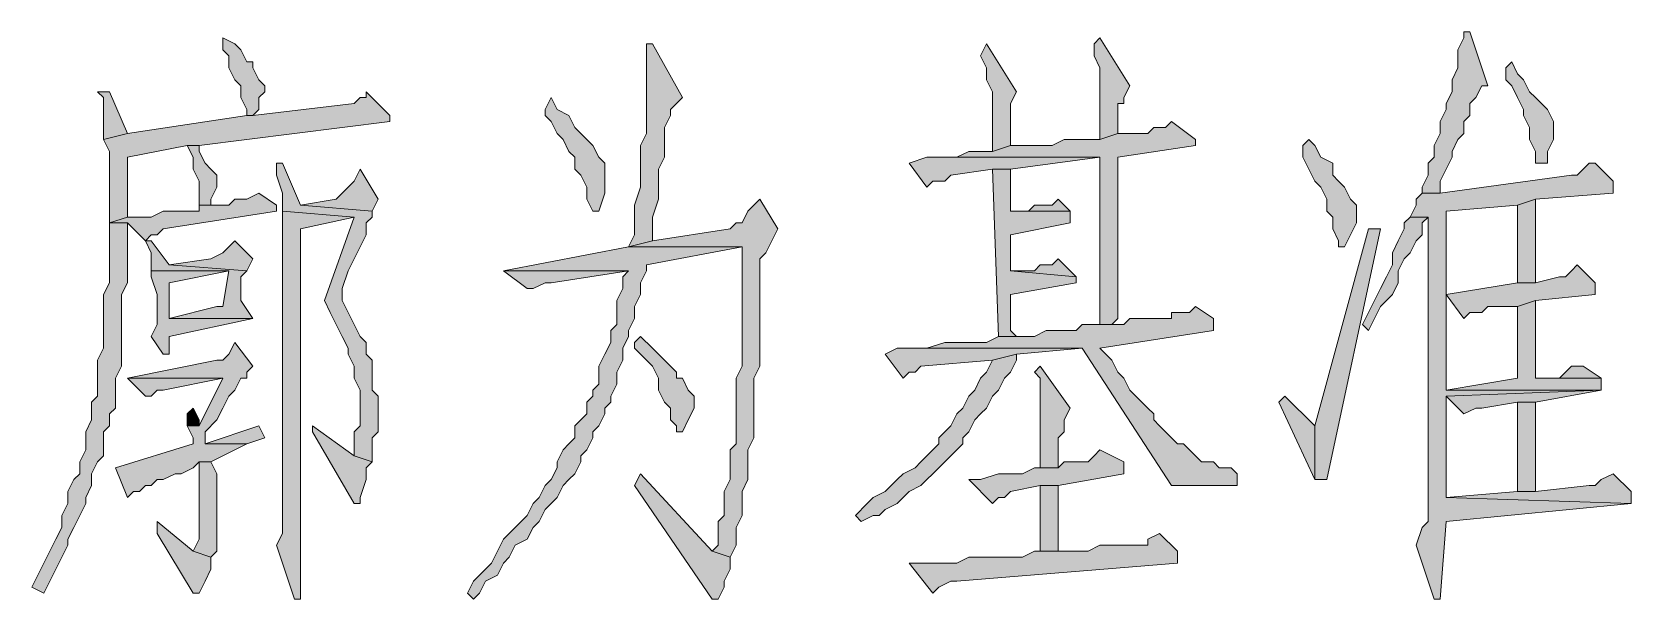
# Model space of a CAD drawing. Header units: millimetres. Extents: x 24 to 410, y 10 to 282.
# Drawn here: x 371.48 to 382.82, y 59.61 to 63.63 of the extents above; entities that cross this region are included whole.
import ezdxf

# ---------------------------------------------------------------- set-up
doc = ezdxf.new("R2010")
doc.units = ezdxf.units.MM

msp = doc.modelspace()

# ---------------------------------------------------------------- hatches: boundary and pattern name
h = msp.add_hatch(color=256)
h.dxf.hatch_style = 2
h.paths.add_polyline_path([(372.829667, 63.584667), (372.829667, 63.5), (372.872, 63.457667), (372.872, 63.373), (372.914333, 63.288333), (372.956667, 63.246), (372.956667, 63.161333), (372.999, 63.076667), (372.999, 63.034333), (373.041333, 63.034333), (373.083667, 63.076667), (373.083667, 63.161333), (373.126, 63.203667), (373.126, 63.246), (373.083667, 63.288333), (373.041333, 63.373), (373.041333, 63.415333), (372.999, 63.415333), (372.956667, 63.5), (372.914333, 63.542333)])
h = msp.add_hatch(color=256)
h.dxf.hatch_style = 2
h.paths.add_polyline_path([(375.877667, 63.542333), (375.835333, 63.542333), (375.835333, 63.5), (375.835333, 62.907333), (375.793, 62.822667), (375.793, 62.526333), (375.750667, 62.399333), (375.750667, 62.187667), (375.708333, 62.103), (375.877667, 62.145333), (375.877667, 62.314667), (375.92, 62.441667), (375.92, 62.653333), (375.962333, 62.738), (375.962333, 62.949667), (376.004667, 63.034333), (376.004667, 63.076667), (376.089333, 63.161333)])
h = msp.add_hatch(color=256)
h.dxf.hatch_style = 2
h.paths.add_polyline_path([(378.248333, 63.542333), (378.206, 63.457667), (378.248333, 63.373), (378.248333, 63.288333), (378.290667, 63.203667), (378.290667, 62.780333), (378.417667, 62.822667), (378.417667, 63.119), (378.46, 63.203667)])
h = msp.add_hatch(color=256)
h.dxf.hatch_style = 2
h.paths.add_polyline_path([(379.052667, 63.584667), (379.010333, 63.542333), (379.010333, 63.457667), (379.052667, 63.373), (379.052667, 62.865), (379.179667, 62.907333), (379.179667, 63.119), (379.222, 63.119), (379.222, 63.161333), (379.264333, 63.246)])
h = msp.add_hatch(color=256)
h.dxf.hatch_style = 2
h.paths.add_polyline_path([(381.677333, 63.627), (381.635, 63.627), (381.635, 63.584667), (381.592667, 63.5), (381.592667, 63.373), (381.550333, 63.288333), (381.550333, 63.203667), (381.508, 63.119), (381.508, 63.076667), (381.465667, 62.992), (381.465667, 62.907333), (381.423333, 62.822667), (381.423333, 62.738), (381.381, 62.695667), (381.381, 62.611), (381.338667, 62.526333), (381.338667, 62.484), (381.465667, 62.484), (381.465667, 62.568667), (381.508, 62.653333), (381.550333, 62.738), (381.550333, 62.780333), (381.592667, 62.865), (381.635, 62.907333), (381.635, 62.992), (381.677333, 63.034333), (381.677333, 63.119), (381.719667, 63.161333), (381.762, 63.246), (381.804333, 63.246)])
h = msp.add_hatch(color=256)
h.dxf.hatch_style = 2
h.paths.add_polyline_path([(381.973667, 63.415333), (381.931333, 63.373), (381.931333, 63.288333), (381.973667, 63.246), (382.016, 63.161333), (382.058333, 63.076667), (382.058333, 63.034333), (382.100667, 62.949667), (382.100667, 62.865), (382.143, 62.780333), (382.143, 62.695667), (382.227667, 62.695667), (382.227667, 62.780333), (382.27, 62.865), (382.27, 62.992), (382.227667, 63.076667), (382.185333, 63.119), (382.143, 63.161333), (382.100667, 63.203667), (382.058333, 63.288333), (382.016, 63.330667)])
h = msp.add_hatch(color=256)
h.dxf.hatch_style = 2
h.paths.add_polyline_path([(372.025333, 63.203667), (371.940667, 63.203667), (371.983, 63.161333), (371.983, 62.865), (372.152333, 62.907333)])
h = msp.add_hatch(color=256)
h.dxf.hatch_style = 2
h.paths.add_polyline_path([(373.845667, 63.203667), (373.845667, 63.161333), (373.803333, 63.161333), (373.761, 63.119), (373.041333, 63.034333), (372.999, 63.034333), (372.152333, 62.907333), (371.983, 62.865), (372.025333, 62.780333), (372.025333, 62.272333), (372.152333, 62.314667), (372.152333, 62.738), (372.575667, 62.822667), (372.660333, 62.822667), (374.015, 62.992), (374.015, 63.034333)])
h = msp.add_hatch(color=256)
h.dxf.hatch_style = 2
h.paths.add_polyline_path([(375.158, 63.161333), (375.115667, 63.076667), (375.115667, 63.034333), (375.158, 62.992), (375.200333, 62.907333), (375.242667, 62.865), (375.285, 62.780333), (375.327333, 62.738), (375.327333, 62.653333), (375.369667, 62.611), (375.412, 62.526333), (375.412, 62.441667), (375.454333, 62.357), (375.496667, 62.357), (375.539, 62.484), (375.539, 62.695667), (375.496667, 62.738), (375.454333, 62.822667), (375.412, 62.865), (375.369667, 62.907333), (375.327333, 62.949667), (375.285, 63.034333), (375.200333, 63.076667)])
h = msp.add_hatch(color=256)
h.dxf.hatch_style = 2
h.paths.add_polyline_path([(379.560667, 62.992), (379.518333, 62.949667), (379.433667, 62.949667), (379.391333, 62.907333), (379.179667, 62.907333), (379.052667, 62.865), (378.798667, 62.865), (378.714, 62.822667), (378.502333, 62.822667), (378.417667, 62.822667), (378.290667, 62.780333), (378.121333, 62.780333), (378.036667, 62.738), (377.909667, 62.738), (379.052667, 62.738), (379.052667, 61.552667), (379.137333, 61.552667), (379.179667, 61.595), (379.179667, 62.738), (379.73, 62.822667), (379.73, 62.865)])
h = msp.add_hatch(color=256)
h.dxf.hatch_style = 2
h.paths.add_polyline_path([(380.534333, 62.865), (380.492, 62.822667), (380.492, 62.738), (380.534333, 62.653333), (380.576667, 62.568667), (380.619, 62.526333), (380.661333, 62.441667), (380.661333, 62.357), (380.703667, 62.314667), (380.703667, 62.23), (380.746, 62.145333), (380.746, 62.103), (380.788333, 62.103), (380.830667, 62.187667), (380.873, 62.272333), (380.873, 62.399333), (380.830667, 62.441667), (380.788333, 62.526333), (380.746, 62.568667), (380.703667, 62.611), (380.703667, 62.695667), (380.619, 62.738), (380.576667, 62.822667)])
h = msp.add_hatch(color=256)
h.dxf.hatch_style = 2
h.paths.add_polyline_path([(372.660333, 62.822667), (372.575667, 62.822667), (372.618, 62.738), (372.618, 62.653333), (372.660333, 62.568667), (372.660333, 62.399333), (372.745, 62.399333), (372.745, 62.441667), (372.787333, 62.526333), (372.787333, 62.611), (372.745, 62.653333), (372.702667, 62.695667), (372.660333, 62.780333)])
h = msp.add_hatch(color=256)
h.dxf.hatch_style = 2
h.paths.add_polyline_path([(373.253, 62.695667), (373.210667, 62.695667), (373.210667, 62.611), (373.253, 62.484), (373.253, 62.357), (373.761, 62.314667), (373.549333, 61.722), (373.591667, 61.637333), (373.634, 61.552667), (373.676333, 61.468), (373.718667, 61.383333), (373.718667, 61.341), (373.761, 61.256333), (373.761, 61.171667), (373.803333, 61.087), (373.803333, 60.833), (373.761, 60.790667), (373.761, 60.621333), (373.888, 60.579), (373.888, 60.663667), (373.888, 60.748333), (373.930333, 60.790667), (373.930333, 61.044667), (373.888, 61.087), (373.888, 61.298667), (373.845667, 61.341), (373.845667, 61.425667), (373.803333, 61.468), (373.761, 61.552667), (373.718667, 61.637333), (373.676333, 61.722), (373.676333, 61.806667), (373.718667, 61.933667), (373.761, 62.018333), (373.803333, 62.103), (373.845667, 62.187667), (373.845667, 62.272333), (373.888, 62.314667), (373.888, 62.357), (373.38, 62.399333)])
h = msp.add_hatch(color=256)
h.dxf.hatch_style = 2
h.paths.add_polyline_path([(373.803333, 62.653333), (373.761, 62.568667), (373.718667, 62.526333), (373.676333, 62.484), (373.634, 62.441667), (373.38, 62.399333), (373.888, 62.357), (373.930333, 62.441667)])
h = msp.add_hatch(color=256)
h.dxf.hatch_style = 2
h.paths.add_polyline_path([(377.909667, 62.738), (377.825, 62.738), (377.698, 62.695667), (377.825, 62.526333), (377.867333, 62.568667), (377.952, 62.568667), (377.994333, 62.611), (378.290667, 62.653333), (378.417667, 62.653333), (379.052667, 62.738)])
h = msp.add_hatch(color=256)
h.dxf.hatch_style = 2
h.paths.add_polyline_path([(378.417667, 62.653333), (378.290667, 62.653333), (378.333, 61.468), (378.46, 61.468), (378.417667, 61.510333), (378.417667, 61.764333), (378.883333, 61.849), (378.883333, 61.891333), (378.417667, 61.933667), (378.417667, 62.187667), (378.841, 62.272333), (378.841, 62.357), (378.417667, 62.357)])
h = msp.add_hatch(color=256)
h.dxf.hatch_style = 2
h.paths.add_polyline_path([(382.566333, 62.695667), (382.524, 62.695667), (382.481667, 62.653333), (382.439333, 62.611), (382.397, 62.611), (381.465667, 62.484), (381.338667, 62.484), (381.296333, 62.441667), (381.296333, 62.399333), (381.254, 62.314667), (381.381, 62.314667), (381.381, 62.187667), (381.381, 60.663667), (381.381, 60.579), (381.381, 60.155667), (381.338667, 60.113333), (381.296333, 59.986333), (381.423333, 59.605333), (381.465667, 59.605333), (381.508, 60.155667), (382.820333, 60.282667), (381.508, 60.325), (381.508, 61.044667), (382.608667, 61.087), (381.508, 61.087), (381.508, 61.764333), (381.508, 62.357), (382.016, 62.399333), (382.143, 62.441667), (382.693333, 62.484), (382.693333, 62.568667)])
h = msp.add_hatch(color=256)
h.dxf.hatch_style = 2
h.paths.add_polyline_path([(373.083667, 62.484), (372.999, 62.441667), (372.914333, 62.441667), (372.872, 62.399333), (372.660333, 62.399333), (372.660333, 62.357), (372.406333, 62.357), (372.321667, 62.314667), (372.152333, 62.314667), (372.025333, 62.272333), (372.152333, 62.272333), (372.279333, 62.145333), (372.321667, 62.187667), (372.364, 62.187667), (372.406333, 62.23), (373.210667, 62.357), (373.210667, 62.399333)])
h = msp.add_hatch(color=256)
h.dxf.hatch_style = 2
h.paths.add_polyline_path([(376.639667, 62.441667), (376.555, 62.357), (376.512667, 62.272333), (376.470333, 62.272333), (376.428, 62.23), (375.877667, 62.145333), (375.708333, 62.103), (376.512667, 62.103), (376.512667, 62.018333), (376.512667, 61.256333), (376.470333, 61.171667), (376.470333, 60.790667), (376.470333, 60.706), (376.428, 60.663667), (376.428, 60.452), (376.385667, 60.367333), (376.385667, 60.198), (376.343333, 60.155667), (376.343333, 59.986333), (376.301, 59.944), (376.428, 59.901667), (376.470333, 59.986333), (376.470333, 60.113333), (376.512667, 60.198), (376.512667, 60.367333), (376.555, 60.452), (376.555, 60.663667), (376.597333, 60.748333), (376.597333, 61.171667), (376.639667, 61.256333), (376.639667, 62.018333), (376.682, 62.060667), (376.724333, 62.145333), (376.766667, 62.23)])
h = msp.add_hatch(color=256)
h.dxf.hatch_style = 2
h.paths.add_polyline_path([(378.756333, 62.441667), (378.714, 62.399333), (378.587, 62.399333), (378.544667, 62.357), (378.417667, 62.357), (378.841, 62.357)])
h = msp.add_hatch(color=256)
h.dxf.hatch_style = 2
h.paths.add_polyline_path([(382.143, 62.441667), (382.016, 62.399333), (382.016, 61.849), (382.143, 61.849)])
h = msp.add_hatch(color=256)
h.dxf.hatch_style = 2
h.paths.add_polyline_path([(373.253, 62.357), (373.253, 60.198), (373.253, 60.071), (373.210667, 59.986333), (373.337667, 59.605333), (373.38, 59.605333), (373.38, 59.647667), (373.38, 62.23), (373.761, 62.314667)])
h = msp.add_hatch(color=256)
h.dxf.hatch_style = 2
h.paths.add_polyline_path([(381.254, 62.314667), (381.211667, 62.272333), (381.211667, 62.23), (381.169333, 62.145333), (381.127, 62.060667), (381.127, 61.976), (381.084667, 61.891333), (381.042333, 61.806667), (381, 61.722), (380.957667, 61.637333), (380.915333, 61.552667), (380.957667, 61.510333), (381, 61.595), (381.042333, 61.679667), (381.127, 61.764333), (381.169333, 61.849), (381.169333, 61.933667), (381.211667, 62.018333), (381.254, 62.060667), (381.296333, 62.145333), (381.338667, 62.187667), (381.338667, 62.272333), (381.381, 62.314667)])
h = msp.add_hatch(color=256)
h.dxf.hatch_style = 2
h.paths.add_polyline_path([(372.025333, 62.272333), (372.025333, 61.849), (371.983, 61.764333), (371.983, 61.383333), (371.940667, 61.298667), (371.940667, 61.044667), (371.898333, 61.002333), (371.898333, 60.875333), (371.856, 60.790667), (371.856, 60.663667), (371.813667, 60.579), (371.813667, 60.494333), (371.771333, 60.452), (371.729, 60.367333), (371.729, 60.282667), (371.686667, 60.198), (371.686667, 60.113333), (371.644333, 60.028667), (371.602, 59.944), (371.559667, 59.859333), (371.517333, 59.774667), (371.475, 59.69), (371.559667, 59.647667), (371.602, 59.732333), (371.644333, 59.817), (371.686667, 59.901667), (371.729, 59.986333), (371.729, 60.028667), (371.771333, 60.113333), (371.813667, 60.198), (371.856, 60.282667), (371.856, 60.325), (371.898333, 60.409667), (371.898333, 60.494333), (371.940667, 60.579), (371.983, 60.621333), (371.983, 60.790667), (372.025333, 60.833), (372.025333, 60.917667), (372.067667, 60.96), (372.067667, 61.171667), (372.11, 61.256333), (372.11, 61.764333), (372.152333, 61.849), (372.152333, 62.272333)])
h = msp.add_hatch(color=256)
h.dxf.hatch_style = 2
h.paths.add_polyline_path([(381.042333, 62.23), (380.957667, 62.23), (380.576667, 60.833), (380.576667, 60.452), (380.661333, 60.452)])
h = msp.add_hatch(color=256)
h.dxf.hatch_style = 2
h.paths.add_polyline_path([(372.321667, 62.145333), (372.279333, 62.145333), (372.321667, 62.060667), (372.321667, 61.933667), (372.872, 61.933667), (372.829667, 61.679667), (372.787333, 61.679667), (372.448667, 61.595), (373.041333, 61.595), (372.956667, 61.722), (372.956667, 61.891333), (372.999, 61.933667), (372.448667, 61.976)])
h = msp.add_hatch(color=256)
h.dxf.hatch_style = 2
h.paths.add_polyline_path([(372.914333, 62.145333), (372.872, 62.103), (372.829667, 62.060667), (372.745, 62.018333), (372.448667, 61.976), (372.999, 61.933667), (373.041333, 62.018333)])
h = msp.add_hatch(color=256)
h.dxf.hatch_style = 2
h.paths.add_polyline_path([(375.708333, 62.103), (374.819333, 61.933667), (375.708333, 61.933667), (375.666, 61.891333), (375.666, 61.806667), (375.623667, 61.722), (375.623667, 61.552667), (375.581333, 61.510333), (375.581333, 61.425667), (375.539, 61.341), (375.496667, 61.256333), (375.496667, 61.129333), (375.454333, 61.087), (375.454333, 61.044667), (375.412, 61.002333), (375.412, 60.917667), (375.369667, 60.875333), (375.327333, 60.833), (375.327333, 60.748333), (375.285, 60.706), (375.242667, 60.663667), (375.200333, 60.579), (375.200333, 60.536667), (375.158, 60.452), (375.115667, 60.409667), (375.073333, 60.325), (375.031, 60.282667), (374.988667, 60.198), (374.946333, 60.155667), (374.861667, 60.071), (374.819333, 60.028667), (374.777, 59.944), (374.734667, 59.859333), (374.692333, 59.817), (374.607667, 59.732333), (374.565333, 59.647667), (374.607667, 59.605333), (374.65, 59.647667), (374.692333, 59.732333), (374.777, 59.774667), (374.819333, 59.859333), (374.861667, 59.901667), (374.904, 59.986333), (374.988667, 60.028667), (375.031, 60.113333), (375.073333, 60.155667), (375.115667, 60.240333), (375.158, 60.282667), (375.200333, 60.325), (375.242667, 60.409667), (375.285, 60.452), (375.327333, 60.494333), (375.369667, 60.579), (375.369667, 60.621333), (375.412, 60.663667), (375.454333, 60.748333), (375.454333, 60.790667), (375.496667, 60.833), (375.539, 60.917667), (375.539, 60.96), (375.581333, 61.002333), (375.581333, 61.044667), (375.623667, 61.129333), (375.623667, 61.214), (375.666, 61.298667), (375.666, 61.383333), (375.708333, 61.468), (375.708333, 61.510333), (375.750667, 61.595), (375.750667, 61.679667), (375.793, 61.764333), (375.793, 61.849), (375.835333, 61.933667), (375.835333, 61.976), (376.512667, 62.103)])
h = msp.add_hatch(color=256)
h.dxf.hatch_style = 2
h.paths.add_polyline_path([(378.756333, 62.018333), (378.714, 61.976), (378.629333, 61.976), (378.587, 61.933667), (378.417667, 61.933667), (378.883333, 61.891333)])
h = msp.add_hatch(color=256)
h.dxf.hatch_style = 2
h.paths.add_polyline_path([(382.439333, 61.976), (382.397, 61.933667), (382.354667, 61.891333), (382.312333, 61.891333), (382.143, 61.849), (382.016, 61.849), (381.508, 61.764333), (381.635, 61.595), (381.677333, 61.637333), (381.762, 61.637333), (381.804333, 61.679667), (382.016, 61.679667), (382.143, 61.722), (382.566333, 61.764333), (382.566333, 61.849)])
h = msp.add_hatch(color=256)
h.dxf.hatch_style = 2
h.paths.add_polyline_path([(372.321667, 61.933667), (372.321667, 61.891333), (372.364, 61.764333), (372.364, 61.552667), (372.321667, 61.468), (372.406333, 61.341), (372.448667, 61.341), (372.448667, 61.425667), (372.448667, 61.468), (373.041333, 61.595), (372.448667, 61.595), (372.448667, 61.637333), (372.448667, 61.849), (372.872, 61.933667)])
h = msp.add_hatch(color=256)
h.dxf.hatch_style = 2
h.paths.add_polyline_path([(374.819333, 61.933667), (374.988667, 61.806667), (375.031, 61.806667), (375.115667, 61.849), (375.158, 61.849), (375.708333, 61.933667)])
h = msp.add_hatch(color=256)
h.dxf.hatch_style = 2
h.paths.add_polyline_path([(382.143, 61.722), (382.016, 61.679667), (382.016, 61.171667), (381.508, 61.087), (382.608667, 61.087), (382.608667, 61.171667), (382.143, 61.171667)])
h = msp.add_hatch(color=256)
h.dxf.hatch_style = 2
h.paths.add_polyline_path([(379.73, 61.679667), (379.687667, 61.637333), (379.560667, 61.637333), (379.560667, 61.595), (379.264333, 61.595), (379.222, 61.552667), (378.925667, 61.552667), (378.883333, 61.510333), (378.798667, 61.510333), (378.714, 61.510333), (378.671667, 61.510333), (378.587, 61.468), (378.333, 61.468), (378.248333, 61.425667), (377.952, 61.425667), (377.825, 61.383333), (378.925667, 61.383333), (379.560667, 60.409667), (380.026333, 60.409667), (380.026333, 60.494333), (379.984, 60.536667), (379.899333, 60.536667), (379.857, 60.579), (379.772333, 60.579), (379.73, 60.621333), (379.687667, 60.663667), (379.645333, 60.706), (379.603, 60.706), (379.560667, 60.748333), (379.518333, 60.790667), (379.476, 60.833), (379.433667, 60.875333), (379.433667, 60.917667), (379.391333, 60.96), (379.306667, 61.044667), (379.264333, 61.087), (379.222, 61.171667), (379.179667, 61.214), (379.137333, 61.298667), (379.052667, 61.383333), (379.857, 61.510333), (379.857, 61.595)])
h = msp.add_hatch(color=256)
h.dxf.hatch_style = 2
h.paths.add_polyline_path([(372.914333, 61.425667), (372.872, 61.341), (372.829667, 61.298667), (372.787333, 61.298667), (372.152333, 61.171667), (372.829667, 61.171667), (372.660333, 60.833), (372.575667, 60.833), (372.618, 60.748333), (372.618, 60.706), (372.067667, 60.536667), (372.152333, 60.325), (372.194667, 60.367333), (372.237, 60.367333), (372.279333, 60.409667), (372.321667, 60.409667), (372.364, 60.452), (372.406333, 60.452), (372.491, 60.494333), (372.533333, 60.494333), (372.618, 60.536667), (372.660333, 60.579), (372.745, 60.579), (372.829667, 60.621333), (372.914333, 60.663667), (372.999, 60.706), (372.702667, 60.706), (372.702667, 60.748333), (372.702667, 60.790667), (372.787333, 60.875333), (372.829667, 60.96), (372.872, 61.044667), (372.914333, 61.087), (372.956667, 61.171667), (372.999, 61.171667), (372.999, 61.214), (373.041333, 61.256333)])
h = msp.add_hatch(color=256)
h.dxf.hatch_style = 2
h.paths.add_polyline_path([(375.793, 61.468), (375.750667, 61.425667), (375.750667, 61.383333), (375.835333, 61.298667), (375.877667, 61.256333), (375.92, 61.171667), (375.92, 61.087), (375.962333, 61.002333), (376.004667, 60.96), (376.004667, 60.875333), (376.047, 60.833), (376.047, 60.790667), (376.089333, 60.790667), (376.131667, 60.875333), (376.174, 60.96), (376.174, 61.044667), (376.131667, 61.087), (376.089333, 61.171667), (376.047, 61.171667), (376.047, 61.214), (375.962333, 61.298667), (375.92, 61.341), (375.877667, 61.383333)])
h = msp.add_hatch(color=256)
h.dxf.hatch_style = 2
h.paths.add_polyline_path([(377.825, 61.383333), (377.613333, 61.383333), (377.528667, 61.341), (377.655667, 61.171667), (377.698, 61.214), (377.740333, 61.214), (377.782667, 61.256333), (378.290667, 61.298667), (378.46, 61.341), (378.925667, 61.383333)])
h = msp.add_hatch(color=256)
h.dxf.hatch_style = 2
h.paths.add_polyline_path([(378.46, 61.341), (378.290667, 61.298667), (378.248333, 61.214), (378.206, 61.171667), (378.163667, 61.087), (378.121333, 61.044667), (378.079, 60.96), (378.036667, 60.917667), (377.994333, 60.833), (377.952, 60.790667), (377.909667, 60.748333), (377.909667, 60.706), (377.867333, 60.663667), (377.825, 60.621333), (377.782667, 60.579), (377.740333, 60.536667), (377.655667, 60.494333), (377.613333, 60.452), (377.571, 60.409667), (377.528667, 60.367333), (377.444, 60.325), (377.401667, 60.282667), (377.317, 60.198), (377.359333, 60.155667), (377.444, 60.198), (377.486333, 60.198), (377.528667, 60.240333), (377.613333, 60.282667), (377.655667, 60.325), (377.698, 60.367333), (377.782667, 60.409667), (377.825, 60.452), (377.867333, 60.494333), (377.909667, 60.536667), (377.952, 60.579), (377.994333, 60.621333), (378.036667, 60.663667), (378.079, 60.706), (378.079, 60.748333), (378.121333, 60.790667), (378.163667, 60.875333), (378.206, 60.917667), (378.248333, 60.96), (378.290667, 61.044667), (378.333, 61.087), (378.375333, 61.171667), (378.417667, 61.214), (378.46, 61.298667)])
h = msp.add_hatch(color=256)
h.dxf.hatch_style = 2
h.paths.add_polyline_path([(372.152333, 61.171667), (372.279333, 61.044667), (372.321667, 61.044667), (372.364, 61.087), (372.406333, 61.087), (372.829667, 61.171667)])
h = msp.add_hatch(color=256)
h.dxf.hatch_style = 2
h.paths.add_polyline_path([(378.629333, 61.256333), (378.587, 61.214), (378.629333, 61.171667), (378.629333, 60.536667), (378.756333, 60.536667), (378.756333, 60.748333), (378.798667, 60.790667), (378.798667, 60.875333), (378.841, 60.96)])
h = msp.add_hatch(color=256)
h.dxf.hatch_style = 2
h.paths.add_polyline_path([(382.481667, 61.256333), (382.397, 61.256333), (382.354667, 61.214), (382.312333, 61.171667), (382.143, 61.171667), (382.608667, 61.171667)])
h = msp.add_hatch(color=256)
h.dxf.hatch_style = 2
h.paths.add_polyline_path([(380.365, 61.044667), (380.322667, 61.002333), (380.576667, 60.452), (380.576667, 60.833)])
h = msp.add_hatch(color=256)
h.dxf.hatch_style = 2
h.paths.add_polyline_path([(382.608667, 61.087), (381.508, 61.044667), (381.635, 60.917667), (381.719667, 60.96), (381.762, 60.96), (382.016, 61.002333), (382.143, 61.002333)])
h = msp.add_hatch(color=256)
h.dxf.hatch_style = 2
h.paths.add_polyline_path([(372.618, 60.96), (372.575667, 60.917667), (372.575667, 60.833), (372.660333, 60.833), (372.660333, 60.875333)])
h = msp.add_hatch(color=256)
h.dxf.hatch_style = 2
h.paths.add_polyline_path([(382.143, 60.367333), (382.143, 61.002333), (382.016, 61.002333), (382.016, 60.367333)])
h = msp.add_hatch(color=256)
h.dxf.hatch_style = 2
h.paths.add_polyline_path([(373.083667, 60.833), (372.702667, 60.706), (372.999, 60.706), (373.126, 60.748333)])
h = msp.add_hatch(color=256)
h.dxf.hatch_style = 2
h.paths.add_polyline_path([(373.464667, 60.833), (373.464667, 60.790667), (373.761, 60.282667), (373.803333, 60.282667), (373.803333, 60.325), (373.845667, 60.452), (373.845667, 60.536667), (373.888, 60.579), (373.761, 60.621333)])
h = msp.add_hatch(color=256)
h.dxf.hatch_style = 2
h.paths.add_polyline_path([(379.052667, 60.663667), (379.010333, 60.621333), (378.968, 60.579), (378.798667, 60.579), (378.756333, 60.536667), (378.587, 60.536667), (378.502333, 60.494333), (378.333, 60.494333), (378.206, 60.452), (378.121333, 60.452), (378.290667, 60.282667), (378.333, 60.325), (378.375333, 60.325), (378.417667, 60.367333), (378.629333, 60.409667), (378.756333, 60.409667), (379.222, 60.494333), (379.222, 60.579)])
h = msp.add_hatch(color=256)
h.dxf.hatch_style = 2
h.paths.add_polyline_path([(372.745, 60.579), (372.660333, 60.579), (372.660333, 60.536667), (372.660333, 60.028667), (372.618, 59.944), (372.745, 59.901667), (372.787333, 59.944), (372.787333, 60.494333)])
h = msp.add_hatch(color=256)
h.dxf.hatch_style = 2
h.paths.add_polyline_path([(375.793, 60.494333), (375.750667, 60.409667), (376.301, 59.605333), (376.343333, 59.605333), (376.385667, 59.69), (376.385667, 59.732333), (376.428, 59.817), (376.428, 59.901667), (376.301, 59.944)])
h = msp.add_hatch(color=256)
h.dxf.hatch_style = 2
h.paths.add_polyline_path([(382.693333, 60.494333), (382.608667, 60.452), (382.566333, 60.409667), (382.524, 60.409667), (382.143, 60.367333), (382.016, 60.367333), (381.508, 60.325), (382.820333, 60.282667), (382.820333, 60.367333)])
h = msp.add_hatch(color=256)
h.dxf.hatch_style = 2
h.paths.add_polyline_path([(378.756333, 60.409667), (378.629333, 60.409667), (378.629333, 59.944), (378.756333, 59.944), (378.756333, 60.113333)])
h = msp.add_hatch(color=256)
h.dxf.hatch_style = 2
h.paths.add_polyline_path([(372.364, 60.155667), (372.364, 60.071), (372.618, 59.647667), (372.660333, 59.647667), (372.702667, 59.732333), (372.745, 59.817), (372.745, 59.901667), (372.618, 59.944)])
h = msp.add_hatch(color=256)
h.dxf.hatch_style = 2
h.paths.add_polyline_path([(379.476, 60.071), (379.391333, 60.028667), (379.391333, 59.986333), (379.349, 59.986333), (379.052667, 59.986333), (378.968, 59.944), (378.587, 59.944), (378.502333, 59.901667), (378.333, 59.901667), (378.248333, 59.901667), (378.121333, 59.901667), (378.036667, 59.859333), (377.698, 59.859333), (377.867333, 59.647667), (377.909667, 59.69), (377.994333, 59.732333), (378.036667, 59.732333), (379.603, 59.859333), (379.603, 59.944)])

# ---------------------------------------------------------------- linework, layer by layer
at = {"lineweight": 0}
for points in [[(372.829667, 63.584667), (372.829667, 63.5), (372.872, 63.457667), (372.872, 63.373), (372.914333, 63.288333), (372.956667, 63.246), (372.956667, 63.161333), (372.999, 63.076667), (372.999, 63.034333), (373.041333, 63.034333), (373.083667, 63.076667), (373.083667, 63.161333), (373.126, 63.203667), (373.126, 63.246), (373.083667, 63.288333), (373.041333, 63.373), (373.041333, 63.415333), (372.999, 63.415333), (372.956667, 63.5), (372.914333, 63.542333)], [(375.877667, 63.542333), (375.835333, 63.542333), (375.835333, 63.5), (375.835333, 62.907333), (375.793, 62.822667), (375.793, 62.526333), (375.750667, 62.399333), (375.750667, 62.187667), (375.708333, 62.103), (375.877667, 62.145333), (375.877667, 62.314667), (375.92, 62.441667), (375.92, 62.653333), (375.962333, 62.738), (375.962333, 62.949667), (376.004667, 63.034333), (376.004667, 63.076667), (376.089333, 63.161333)], [(378.248333, 63.542333), (378.206, 63.457667), (378.248333, 63.373), (378.248333, 63.288333), (378.290667, 63.203667), (378.290667, 62.780333), (378.417667, 62.822667), (378.417667, 63.119), (378.46, 63.203667)], [(379.052667, 63.584667), (379.010333, 63.542333), (379.010333, 63.457667), (379.052667, 63.373), (379.052667, 62.865), (379.179667, 62.907333), (379.179667, 63.119), (379.222, 63.119), (379.222, 63.161333), (379.264333, 63.246)], [(381.677333, 63.627), (381.635, 63.627), (381.635, 63.584667), (381.592667, 63.5), (381.592667, 63.373), (381.550333, 63.288333), (381.550333, 63.203667), (381.508, 63.119), (381.508, 63.076667), (381.465667, 62.992), (381.465667, 62.907333), (381.423333, 62.822667), (381.423333, 62.738), (381.381, 62.695667), (381.381, 62.611), (381.338667, 62.526333), (381.338667, 62.484), (381.465667, 62.484), (381.465667, 62.568667), (381.508, 62.653333), (381.550333, 62.738), (381.550333, 62.780333), (381.592667, 62.865), (381.635, 62.907333), (381.635, 62.992), (381.677333, 63.034333), (381.677333, 63.119), (381.719667, 63.161333), (381.762, 63.246), (381.804333, 63.246)], [(381.973667, 63.415333), (381.931333, 63.373), (381.931333, 63.288333), (381.973667, 63.246), (382.016, 63.161333), (382.058333, 63.076667), (382.058333, 63.034333), (382.100667, 62.949667), (382.100667, 62.865), (382.143, 62.780333), (382.143, 62.695667), (382.227667, 62.695667), (382.227667, 62.780333), (382.27, 62.865), (382.27, 62.992), (382.227667, 63.076667), (382.185333, 63.119), (382.143, 63.161333), (382.100667, 63.203667), (382.058333, 63.288333), (382.016, 63.330667)], [(372.025333, 63.203667), (371.940667, 63.203667), (371.983, 63.161333), (371.983, 62.865), (372.152333, 62.907333)], [(373.845667, 63.203667), (373.845667, 63.161333), (373.803333, 63.161333), (373.761, 63.119), (373.041333, 63.034333), (372.999, 63.034333), (372.152333, 62.907333), (371.983, 62.865), (372.025333, 62.780333), (372.025333, 62.272333), (372.152333, 62.314667), (372.152333, 62.738), (372.575667, 62.822667), (372.660333, 62.822667), (374.015, 62.992), (374.015, 63.034333)], [(375.158, 63.161333), (375.115667, 63.076667), (375.115667, 63.034333), (375.158, 62.992), (375.200333, 62.907333), (375.242667, 62.865), (375.285, 62.780333), (375.327333, 62.738), (375.327333, 62.653333), (375.369667, 62.611), (375.412, 62.526333), (375.412, 62.441667), (375.454333, 62.357), (375.496667, 62.357), (375.539, 62.484), (375.539, 62.695667), (375.496667, 62.738), (375.454333, 62.822667), (375.412, 62.865), (375.369667, 62.907333), (375.327333, 62.949667), (375.285, 63.034333), (375.200333, 63.076667)], [(379.560667, 62.992), (379.518333, 62.949667), (379.433667, 62.949667), (379.391333, 62.907333), (379.179667, 62.907333), (379.052667, 62.865), (378.798667, 62.865), (378.714, 62.822667), (378.502333, 62.822667), (378.417667, 62.822667), (378.290667, 62.780333), (378.121333, 62.780333), (378.036667, 62.738), (377.909667, 62.738), (379.052667, 62.738), (379.052667, 61.552667), (379.137333, 61.552667), (379.179667, 61.595), (379.179667, 62.738), (379.73, 62.822667), (379.73, 62.865)], [(380.534333, 62.865), (380.492, 62.822667), (380.492, 62.738), (380.534333, 62.653333), (380.576667, 62.568667), (380.619, 62.526333), (380.661333, 62.441667), (380.661333, 62.357), (380.703667, 62.314667), (380.703667, 62.23), (380.746, 62.145333), (380.746, 62.103), (380.788333, 62.103), (380.830667, 62.187667), (380.873, 62.272333), (380.873, 62.399333), (380.830667, 62.441667), (380.788333, 62.526333), (380.746, 62.568667), (380.703667, 62.611), (380.703667, 62.695667), (380.619, 62.738), (380.576667, 62.822667)], [(372.660333, 62.822667), (372.575667, 62.822667), (372.618, 62.738), (372.618, 62.653333), (372.660333, 62.568667), (372.660333, 62.399333), (372.745, 62.399333), (372.745, 62.441667), (372.787333, 62.526333), (372.787333, 62.611), (372.745, 62.653333), (372.702667, 62.695667), (372.660333, 62.780333)], [(373.253, 62.695667), (373.210667, 62.695667), (373.210667, 62.611), (373.253, 62.484), (373.253, 62.357), (373.761, 62.314667), (373.549333, 61.722), (373.591667, 61.637333), (373.634, 61.552667), (373.676333, 61.468), (373.718667, 61.383333), (373.718667, 61.341), (373.761, 61.256333), (373.761, 61.171667), (373.803333, 61.087), (373.803333, 60.833), (373.761, 60.790667), (373.761, 60.621333), (373.888, 60.579), (373.888, 60.663667), (373.888, 60.748333), (373.930333, 60.790667), (373.930333, 61.044667), (373.888, 61.087), (373.888, 61.298667), (373.845667, 61.341), (373.845667, 61.425667), (373.803333, 61.468), (373.761, 61.552667), (373.718667, 61.637333), (373.676333, 61.722), (373.676333, 61.806667), (373.718667, 61.933667), (373.761, 62.018333), (373.803333, 62.103), (373.845667, 62.187667), (373.845667, 62.272333), (373.888, 62.314667), (373.888, 62.357), (373.38, 62.399333)], [(373.803333, 62.653333), (373.761, 62.568667), (373.718667, 62.526333), (373.676333, 62.484), (373.634, 62.441667), (373.38, 62.399333), (373.888, 62.357), (373.930333, 62.441667)], [(377.909667, 62.738), (377.825, 62.738), (377.698, 62.695667), (377.825, 62.526333), (377.867333, 62.568667), (377.952, 62.568667), (377.994333, 62.611), (378.290667, 62.653333), (378.417667, 62.653333), (379.052667, 62.738)], [(378.417667, 62.653333), (378.290667, 62.653333), (378.333, 61.468), (378.46, 61.468), (378.417667, 61.510333), (378.417667, 61.764333), (378.883333, 61.849), (378.883333, 61.891333), (378.417667, 61.933667), (378.417667, 62.187667), (378.841, 62.272333), (378.841, 62.357), (378.417667, 62.357)], [(382.566333, 62.695667), (382.524, 62.695667), (382.481667, 62.653333), (382.439333, 62.611), (382.397, 62.611), (381.465667, 62.484), (381.338667, 62.484), (381.296333, 62.441667), (381.296333, 62.399333), (381.254, 62.314667), (381.381, 62.314667), (381.381, 62.187667), (381.381, 60.663667), (381.381, 60.579), (381.381, 60.155667), (381.338667, 60.113333), (381.296333, 59.986333), (381.423333, 59.605333), (381.465667, 59.605333), (381.508, 60.155667), (382.820333, 60.282667), (381.508, 60.325), (381.508, 61.044667), (382.608667, 61.087), (381.508, 61.087), (381.508, 61.764333), (381.508, 62.357), (382.016, 62.399333), (382.143, 62.441667), (382.693333, 62.484), (382.693333, 62.568667)], [(373.083667, 62.484), (372.999, 62.441667), (372.914333, 62.441667), (372.872, 62.399333), (372.660333, 62.399333), (372.660333, 62.357), (372.406333, 62.357), (372.321667, 62.314667), (372.152333, 62.314667), (372.025333, 62.272333), (372.152333, 62.272333), (372.279333, 62.145333), (372.321667, 62.187667), (372.364, 62.187667), (372.406333, 62.23), (373.210667, 62.357), (373.210667, 62.399333)], [(376.639667, 62.441667), (376.555, 62.357), (376.512667, 62.272333), (376.470333, 62.272333), (376.428, 62.23), (375.877667, 62.145333), (375.708333, 62.103), (376.512667, 62.103), (376.512667, 62.018333), (376.512667, 61.256333), (376.470333, 61.171667), (376.470333, 60.790667), (376.470333, 60.706), (376.428, 60.663667), (376.428, 60.452), (376.385667, 60.367333), (376.385667, 60.198), (376.343333, 60.155667), (376.343333, 59.986333), (376.301, 59.944), (376.428, 59.901667), (376.470333, 59.986333), (376.470333, 60.113333), (376.512667, 60.198), (376.512667, 60.367333), (376.555, 60.452), (376.555, 60.663667), (376.597333, 60.748333), (376.597333, 61.171667), (376.639667, 61.256333), (376.639667, 62.018333), (376.682, 62.060667), (376.724333, 62.145333), (376.766667, 62.23)], [(378.756333, 62.441667), (378.714, 62.399333), (378.587, 62.399333), (378.544667, 62.357), (378.417667, 62.357), (378.841, 62.357)], [(382.143, 62.441667), (382.016, 62.399333), (382.016, 61.849), (382.143, 61.849)], [(373.253, 62.357), (373.253, 60.198), (373.253, 60.071), (373.210667, 59.986333), (373.337667, 59.605333), (373.38, 59.605333), (373.38, 59.647667), (373.38, 62.23), (373.761, 62.314667)], [(381.254, 62.314667), (381.211667, 62.272333), (381.211667, 62.23), (381.169333, 62.145333), (381.127, 62.060667), (381.127, 61.976), (381.084667, 61.891333), (381.042333, 61.806667), (381, 61.722), (380.957667, 61.637333), (380.915333, 61.552667), (380.957667, 61.510333), (381, 61.595), (381.042333, 61.679667), (381.127, 61.764333), (381.169333, 61.849), (381.169333, 61.933667), (381.211667, 62.018333), (381.254, 62.060667), (381.296333, 62.145333), (381.338667, 62.187667), (381.338667, 62.272333), (381.381, 62.314667)], [(372.025333, 62.272333), (372.025333, 61.849), (371.983, 61.764333), (371.983, 61.383333), (371.940667, 61.298667), (371.940667, 61.044667), (371.898333, 61.002333), (371.898333, 60.875333), (371.856, 60.790667), (371.856, 60.663667), (371.813667, 60.579), (371.813667, 60.494333), (371.771333, 60.452), (371.729, 60.367333), (371.729, 60.282667), (371.686667, 60.198), (371.686667, 60.113333), (371.644333, 60.028667), (371.602, 59.944), (371.559667, 59.859333), (371.517333, 59.774667), (371.475, 59.69), (371.559667, 59.647667), (371.602, 59.732333), (371.644333, 59.817), (371.686667, 59.901667), (371.729, 59.986333), (371.729, 60.028667), (371.771333, 60.113333), (371.813667, 60.198), (371.856, 60.282667), (371.856, 60.325), (371.898333, 60.409667), (371.898333, 60.494333), (371.940667, 60.579), (371.983, 60.621333), (371.983, 60.790667), (372.025333, 60.833), (372.025333, 60.917667), (372.067667, 60.96), (372.067667, 61.171667), (372.11, 61.256333), (372.11, 61.764333), (372.152333, 61.849), (372.152333, 62.272333)], [(381.042333, 62.23), (380.957667, 62.23), (380.576667, 60.833), (380.576667, 60.452), (380.661333, 60.452)], [(372.321667, 62.145333), (372.279333, 62.145333), (372.321667, 62.060667), (372.321667, 61.933667), (372.872, 61.933667), (372.829667, 61.679667), (372.787333, 61.679667), (372.448667, 61.595), (373.041333, 61.595), (372.956667, 61.722), (372.956667, 61.891333), (372.999, 61.933667), (372.448667, 61.976)], [(372.914333, 62.145333), (372.872, 62.103), (372.829667, 62.060667), (372.745, 62.018333), (372.448667, 61.976), (372.999, 61.933667), (373.041333, 62.018333)], [(375.708333, 62.103), (374.819333, 61.933667), (375.708333, 61.933667), (375.666, 61.891333), (375.666, 61.806667), (375.623667, 61.722), (375.623667, 61.552667), (375.581333, 61.510333), (375.581333, 61.425667), (375.539, 61.341), (375.496667, 61.256333), (375.496667, 61.129333), (375.454333, 61.087), (375.454333, 61.044667), (375.412, 61.002333), (375.412, 60.917667), (375.369667, 60.875333), (375.327333, 60.833), (375.327333, 60.748333), (375.285, 60.706), (375.242667, 60.663667), (375.200333, 60.579), (375.200333, 60.536667), (375.158, 60.452), (375.115667, 60.409667), (375.073333, 60.325), (375.031, 60.282667), (374.988667, 60.198), (374.946333, 60.155667), (374.861667, 60.071), (374.819333, 60.028667), (374.777, 59.944), (374.734667, 59.859333), (374.692333, 59.817), (374.607667, 59.732333), (374.565333, 59.647667), (374.607667, 59.605333), (374.65, 59.647667), (374.692333, 59.732333), (374.777, 59.774667), (374.819333, 59.859333), (374.861667, 59.901667), (374.904, 59.986333), (374.988667, 60.028667), (375.031, 60.113333), (375.073333, 60.155667), (375.115667, 60.240333), (375.158, 60.282667), (375.200333, 60.325), (375.242667, 60.409667), (375.285, 60.452), (375.327333, 60.494333), (375.369667, 60.579), (375.369667, 60.621333), (375.412, 60.663667), (375.454333, 60.748333), (375.454333, 60.790667), (375.496667, 60.833), (375.539, 60.917667), (375.539, 60.96), (375.581333, 61.002333), (375.581333, 61.044667), (375.623667, 61.129333), (375.623667, 61.214), (375.666, 61.298667), (375.666, 61.383333), (375.708333, 61.468), (375.708333, 61.510333), (375.750667, 61.595), (375.750667, 61.679667), (375.793, 61.764333), (375.793, 61.849), (375.835333, 61.933667), (375.835333, 61.976), (376.512667, 62.103)], [(378.756333, 62.018333), (378.714, 61.976), (378.629333, 61.976), (378.587, 61.933667), (378.417667, 61.933667), (378.883333, 61.891333)], [(382.439333, 61.976), (382.397, 61.933667), (382.354667, 61.891333), (382.312333, 61.891333), (382.143, 61.849), (382.016, 61.849), (381.508, 61.764333), (381.635, 61.595), (381.677333, 61.637333), (381.762, 61.637333), (381.804333, 61.679667), (382.016, 61.679667), (382.143, 61.722), (382.566333, 61.764333), (382.566333, 61.849)], [(372.321667, 61.933667), (372.321667, 61.891333), (372.364, 61.764333), (372.364, 61.552667), (372.321667, 61.468), (372.406333, 61.341), (372.448667, 61.341), (372.448667, 61.425667), (372.448667, 61.468), (373.041333, 61.595), (372.448667, 61.595), (372.448667, 61.637333), (372.448667, 61.849), (372.872, 61.933667)], [(374.819333, 61.933667), (374.988667, 61.806667), (375.031, 61.806667), (375.115667, 61.849), (375.158, 61.849), (375.708333, 61.933667)], [(382.143, 61.722), (382.016, 61.679667), (382.016, 61.171667), (381.508, 61.087), (382.608667, 61.087), (382.608667, 61.171667), (382.143, 61.171667)], [(379.73, 61.679667), (379.687667, 61.637333), (379.560667, 61.637333), (379.560667, 61.595), (379.264333, 61.595), (379.222, 61.552667), (378.925667, 61.552667), (378.883333, 61.510333), (378.798667, 61.510333), (378.714, 61.510333), (378.671667, 61.510333), (378.587, 61.468), (378.333, 61.468), (378.248333, 61.425667), (377.952, 61.425667), (377.825, 61.383333), (378.925667, 61.383333), (379.560667, 60.409667), (380.026333, 60.409667), (380.026333, 60.494333), (379.984, 60.536667), (379.899333, 60.536667), (379.857, 60.579), (379.772333, 60.579), (379.73, 60.621333), (379.687667, 60.663667), (379.645333, 60.706), (379.603, 60.706), (379.560667, 60.748333), (379.518333, 60.790667), (379.476, 60.833), (379.433667, 60.875333), (379.433667, 60.917667), (379.391333, 60.96), (379.306667, 61.044667), (379.264333, 61.087), (379.222, 61.171667), (379.179667, 61.214), (379.137333, 61.298667), (379.052667, 61.383333), (379.857, 61.510333), (379.857, 61.595)], [(372.914333, 61.425667), (372.872, 61.341), (372.829667, 61.298667), (372.787333, 61.298667), (372.152333, 61.171667), (372.829667, 61.171667), (372.660333, 60.833), (372.575667, 60.833), (372.618, 60.748333), (372.618, 60.706), (372.067667, 60.536667), (372.152333, 60.325), (372.194667, 60.367333), (372.237, 60.367333), (372.279333, 60.409667), (372.321667, 60.409667), (372.364, 60.452), (372.406333, 60.452), (372.491, 60.494333), (372.533333, 60.494333), (372.618, 60.536667), (372.660333, 60.579), (372.745, 60.579), (372.829667, 60.621333), (372.914333, 60.663667), (372.999, 60.706), (372.702667, 60.706), (372.702667, 60.748333), (372.702667, 60.790667), (372.787333, 60.875333), (372.829667, 60.96), (372.872, 61.044667), (372.914333, 61.087), (372.956667, 61.171667), (372.999, 61.171667), (372.999, 61.214), (373.041333, 61.256333)], [(375.793, 61.468), (375.750667, 61.425667), (375.750667, 61.383333), (375.835333, 61.298667), (375.877667, 61.256333), (375.92, 61.171667), (375.92, 61.087), (375.962333, 61.002333), (376.004667, 60.96), (376.004667, 60.875333), (376.047, 60.833), (376.047, 60.790667), (376.089333, 60.790667), (376.131667, 60.875333), (376.174, 60.96), (376.174, 61.044667), (376.131667, 61.087), (376.089333, 61.171667), (376.047, 61.171667), (376.047, 61.214), (375.962333, 61.298667), (375.92, 61.341), (375.877667, 61.383333)], [(377.825, 61.383333), (377.613333, 61.383333), (377.528667, 61.341), (377.655667, 61.171667), (377.698, 61.214), (377.740333, 61.214), (377.782667, 61.256333), (378.290667, 61.298667), (378.46, 61.341), (378.925667, 61.383333)], [(378.46, 61.341), (378.290667, 61.298667), (378.248333, 61.214), (378.206, 61.171667), (378.163667, 61.087), (378.121333, 61.044667), (378.079, 60.96), (378.036667, 60.917667), (377.994333, 60.833), (377.952, 60.790667), (377.909667, 60.748333), (377.909667, 60.706), (377.867333, 60.663667), (377.825, 60.621333), (377.782667, 60.579), (377.740333, 60.536667), (377.655667, 60.494333), (377.613333, 60.452), (377.571, 60.409667), (377.528667, 60.367333), (377.444, 60.325), (377.401667, 60.282667), (377.317, 60.198), (377.359333, 60.155667), (377.444, 60.198), (377.486333, 60.198), (377.528667, 60.240333), (377.613333, 60.282667), (377.655667, 60.325), (377.698, 60.367333), (377.782667, 60.409667), (377.825, 60.452), (377.867333, 60.494333), (377.909667, 60.536667), (377.952, 60.579), (377.994333, 60.621333), (378.036667, 60.663667), (378.079, 60.706), (378.079, 60.748333), (378.121333, 60.790667), (378.163667, 60.875333), (378.206, 60.917667), (378.248333, 60.96), (378.290667, 61.044667), (378.333, 61.087), (378.375333, 61.171667), (378.417667, 61.214), (378.46, 61.298667)], [(372.152333, 61.171667), (372.279333, 61.044667), (372.321667, 61.044667), (372.364, 61.087), (372.406333, 61.087), (372.829667, 61.171667)], [(378.629333, 61.256333), (378.587, 61.214), (378.629333, 61.171667), (378.629333, 60.536667), (378.756333, 60.536667), (378.756333, 60.748333), (378.798667, 60.790667), (378.798667, 60.875333), (378.841, 60.96)], [(382.481667, 61.256333), (382.397, 61.256333), (382.354667, 61.214), (382.312333, 61.171667), (382.143, 61.171667), (382.608667, 61.171667)], [(380.365, 61.044667), (380.322667, 61.002333), (380.576667, 60.452), (380.576667, 60.833)], [(382.608667, 61.087), (381.508, 61.044667), (381.635, 60.917667), (381.719667, 60.96), (381.762, 60.96), (382.016, 61.002333), (382.143, 61.002333)], [(372.618, 60.96), (372.575667, 60.917667), (372.575667, 60.833), (372.660333, 60.833), (372.660333, 60.875333)], [(382.143, 60.367333), (382.143, 61.002333), (382.016, 61.002333), (382.016, 60.367333)], [(373.083667, 60.833), (372.702667, 60.706), (372.999, 60.706), (373.126, 60.748333)], [(373.464667, 60.833), (373.464667, 60.790667), (373.761, 60.282667), (373.803333, 60.282667), (373.803333, 60.325), (373.845667, 60.452), (373.845667, 60.536667), (373.888, 60.579), (373.761, 60.621333)], [(379.052667, 60.663667), (379.010333, 60.621333), (378.968, 60.579), (378.798667, 60.579), (378.756333, 60.536667), (378.587, 60.536667), (378.502333, 60.494333), (378.333, 60.494333), (378.206, 60.452), (378.121333, 60.452), (378.290667, 60.282667), (378.333, 60.325), (378.375333, 60.325), (378.417667, 60.367333), (378.629333, 60.409667), (378.756333, 60.409667), (379.222, 60.494333), (379.222, 60.579)], [(372.745, 60.579), (372.660333, 60.579), (372.660333, 60.536667), (372.660333, 60.028667), (372.618, 59.944), (372.745, 59.901667), (372.787333, 59.944), (372.787333, 60.494333)], [(375.793, 60.494333), (375.750667, 60.409667), (376.301, 59.605333), (376.343333, 59.605333), (376.385667, 59.69), (376.385667, 59.732333), (376.428, 59.817), (376.428, 59.901667), (376.301, 59.944)], [(382.693333, 60.494333), (382.608667, 60.452), (382.566333, 60.409667), (382.524, 60.409667), (382.143, 60.367333), (382.016, 60.367333), (381.508, 60.325), (382.820333, 60.282667), (382.820333, 60.367333)], [(378.756333, 60.409667), (378.629333, 60.409667), (378.629333, 59.944), (378.756333, 59.944), (378.756333, 60.113333)], [(372.364, 60.155667), (372.364, 60.071), (372.618, 59.647667), (372.660333, 59.647667), (372.702667, 59.732333), (372.745, 59.817), (372.745, 59.901667), (372.618, 59.944)], [(379.476, 60.071), (379.391333, 60.028667), (379.391333, 59.986333), (379.349, 59.986333), (379.052667, 59.986333), (378.968, 59.944), (378.587, 59.944), (378.502333, 59.901667), (378.333, 59.901667), (378.248333, 59.901667), (378.121333, 59.901667), (378.036667, 59.859333), (377.698, 59.859333), (377.867333, 59.647667), (377.909667, 59.69), (377.994333, 59.732333), (378.036667, 59.732333), (379.603, 59.859333), (379.603, 59.944)]]:
    msp.add_lwpolyline(points, close=True, dxfattribs=at)

doc.saveas('drawing.dxf')
